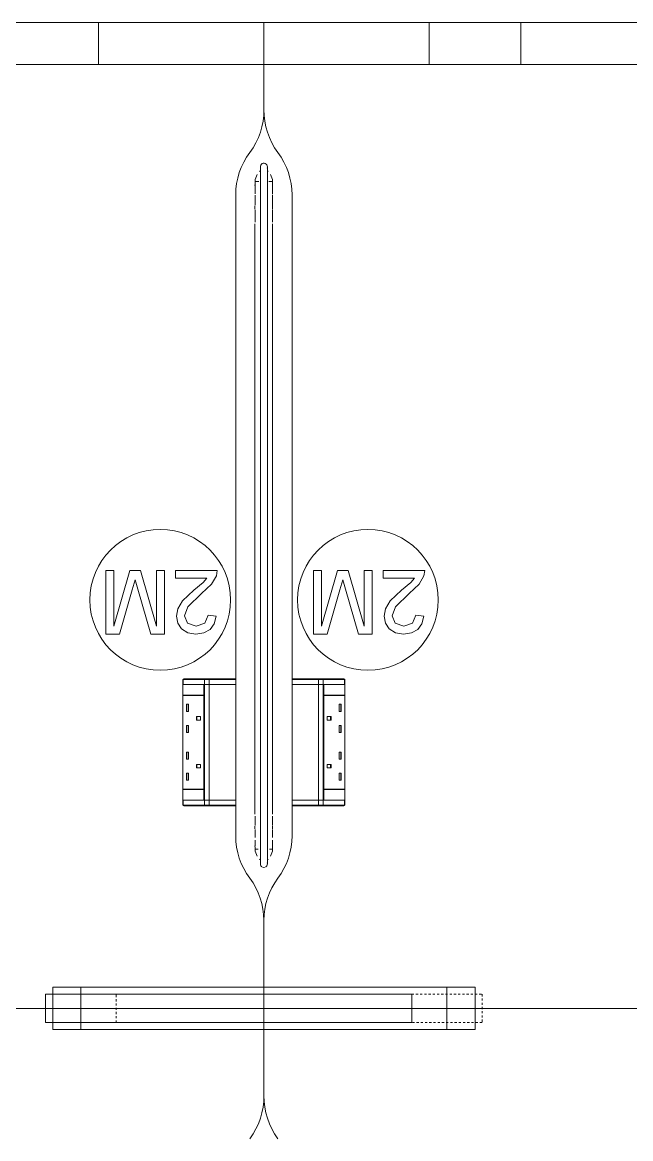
# Model space of a CAD drawing. Header units: millimetres. Extents: x 155927 to 317870, y -36033 to 97293.
# Drawn here: x 201439 to 202303, y 11915 to 13500 of the extents above; entities that cross this region are included whole.
import ezdxf

# ---------------------------------------------------------------- set-up
doc = ezdxf.new("R2010")
doc.units = ezdxf.units.MM
doc.header["$MEASUREMENT"] = 0
doc.linetypes.add('Dash', pattern=[6, 3, -3])
doc.layers.add('I-FURN', color=8, linetype='CONTINUOUS', lineweight=9)
doc.layers.add('I-FURN-HDLN', color=8, linetype='Dash', lineweight=9)

msp = doc.modelspace()

# ---------------------------------------------------------------- linework, layer by layer
at = {"layer": 'I-FURN'}
for p, q in [((201781.7, 13499.6), (200981.7, 13499.6)), ((200981.7, 13499.6), (201781.7, 13499.6)), ((202541.7, 13499.6), (201021.7, 13499.6)), ((201416.3, 13499.6), (201546.7, 13499.6)), ((201546.7, 13499.6), (202016.7, 13499.6)), ((201546.7, 13499.6), (201546.7, 13439.6)), ((201546.7, 13499.6), (201546.7, 13439.6)), ((201781.7, 13499.6), (201781.7, 13375.7)), ((202581.7, 13499.6), (201781.7, 13499.6)), ((201781.7, 13499.6), (202581.7, 13499.6)), ((201781.7, 13375.7), (201781.7, 13499.6)), ((201781.7, 13375.7), (201781.7, 13499.6)), ((201781.7, 13499.6), (201781.7, 13375.7)), ((202016.7, 13499.6), (202146.7, 13499.6)), ((202016.7, 13499.6), (202016.7, 13439.6)), ((202016.7, 13499.6), (202016.7, 13439.6)), ((202146.7, 13499.6), (202581.7, 13499.6)), ((202146.7, 13499.6), (202146.7, 13439.6)), ((202146.7, 13499.6), (202146.7, 13439.6)), ((201021.7, 13439.6), (202541.7, 13439.6)), ((201546.7, 13439.6), (201416.3, 13439.6)), ((202016.7, 13439.6), (201546.7, 13439.6)), ((202146.7, 13439.6), (202016.7, 13439.6)), ((202581.7, 13439.6), (202146.7, 13439.6)), ((201776.7, 13294.6), (201776.7, 13294.5)), ((201776.7, 13294.5), (201776.7, 13294.4)), ((201776.7, 13294.4), (201776.7, 13294)), ((201776.7, 13294), (201776.7, 13293.6)), ((201776.7, 13293.6), (201776.7, 13293)), ((201776.7, 13293), (201776.7, 13292.3)), ((201776.7, 13292.3), (201776.7, 13291.5)), ((201776.7, 13291.5), (201776.7, 13290.5)), ((201776.7, 13290.5), (201776.7, 13289.4)), ((201776.7, 13289.4), (201776.7, 13288.2)), ((201776.7, 13288.2), (201776.7, 13286.9)), ((201776.7, 13286.9), (201776.7, 13285.5)), ((201776.7, 13285.5), (201776.7, 13283.9)), ((201776.7, 13283.9), (201776.7, 13282.3)), ((201786.7, 13294.5), (201786.7, 13294.6)), ((201786.7, 13294.6), (201786.7, 13294.6)), ((201786.7, 13294.3), (201786.7, 13294.5)), ((201786.7, 13293.9), (201786.7, 13294.3)), ((201786.7, 13293.4), (201786.7, 13293.9)), ((201786.7, 13292.8), (201786.7, 13293.4)), ((201786.7, 13292.1), (201786.7, 13292.8)), ((201786.7, 13291.2), (201786.7, 13292.1)), ((201786.7, 13290.2), (201786.7, 13291.2)), ((201786.7, 13289.1), (201786.7, 13290.2)), ((201786.7, 13287.9), (201786.7, 13289.1)), ((201786.7, 13286.5), (201786.7, 13287.9)), ((201786.7, 13285.1), (201786.7, 13286.5)), ((201786.7, 13283.5), (201786.7, 13285.1)), ((201786.7, 13281.8), (201786.7, 13283.5)), ((201769.1, 13268.1), (201769.1, 13269.1)), ((201774.4, 13273.7), (201769.2, 13273.7)), ((201769.2, 13256.1), (201769.2, 13273.7)), ((201776.7, 13282.3), (201776.7, 13280.5)), ((201776.7, 13280.5), (201776.7, 13278.6)), ((201776.7, 13278.6), (201776.7, 13276.6)), ((201776.7, 13276.6), (201776.7, 13274.5)), ((201776.7, 13274.5), (201776.7, 13272.3)), ((201776.7, 13272.3), (201776.7, 13270.1)), ((201776.7, 13270.1), (201776.7, 13267.7)), ((201776.7, 13267.7), (201776.7, 13265.3)), ((201786.7, 13280), (201786.7, 13281.8)), ((201786.7, 13278.1), (201786.7, 13280)), ((201786.7, 13276.1), (201786.7, 13278.1)), ((201786.7, 13274), (201786.7, 13276.1)), ((201786.7, 13271.7), (201786.7, 13274)), ((201786.7, 13269.4), (201786.7, 13271.7)), ((201786.7, 13267.1), (201786.7, 13269.4)), ((201786.7, 13264.6), (201786.7, 13267.1)), ((201794.2, 13273.7), (201788.9, 13273.7)), ((201794.2, 13273.7), (201794.2, 13256.1)), ((201794.2, 13269.1), (201794.2, 13268.1)), ((201741.7, 12566.4), (201741.7, 13254.6)), ((201741.7, 13254.6), (201741.7, 12566.4)), ((201769.2, 13240), (201769.2, 13254.2)), ((201776.7, 13265.3), (201776.7, 13262.7)), ((201776.7, 13262.7), (201776.7, 13260.1)), ((201776.7, 13260.1), (201776.7, 13257.4)), ((201776.7, 13257.4), (201776.7, 13254.7)), ((201776.7, 13254.7), (201776.7, 13251.8)), ((201776.7, 13251.8), (201776.7, 13249)), ((201786.7, 13262), (201786.7, 13264.6)), ((201786.7, 13259.4), (201786.7, 13262)), ((201786.7, 13256.7), (201786.7, 13259.4)), ((201786.7, 13253.9), (201786.7, 13256.7)), ((201786.7, 13251.1), (201786.7, 13253.9)), ((201786.7, 13248.2), (201786.7, 13251.1)), ((201794.2, 13254.8), (201794.2, 13238.9)), ((201821.7, 13254.6), (201821.7, 12566.4)), ((201821.7, 12566.4), (201821.7, 13254.6)), ((201769.1, 13234.2), (201769.1, 13239.1)), ((201776.7, 13249), (201776.7, 13246)), ((201776.7, 13246), (201776.7, 13243)), ((201776.7, 13243), (201776.7, 13240)), ((201776.7, 13240), (201776.7, 13236.9)), ((201776.7, 13236.9), (201776.7, 13233.8)), ((201786.7, 13245.2), (201786.7, 13248.2)), ((201786.7, 13242.2), (201786.7, 13245.2)), ((201786.7, 13239.2), (201786.7, 13242.2)), ((201786.7, 13236.1), (201786.7, 13239.2)), ((201786.7, 13232.9), (201786.7, 13236.1)), ((201794.2, 13239.1), (201794.2, 13234.2)), ((201769.2, 13215.7), (201769.2, 13233.5)), ((201776.7, 13233.8), (201776.7, 13230.6)), ((201776.7, 13230.6), (201776.7, 13227.5)), ((201776.7, 13227.5), (201776.7, 13224.3)), ((201776.7, 13224.3), (201776.7, 13221)), ((201776.7, 13221), (201776.7, 13217.8)), ((201786.7, 13229.8), (201786.7, 13232.9)), ((201786.7, 13226.6), (201786.7, 13229.8)), ((201786.7, 13223.4), (201786.7, 13226.6)), ((201786.7, 13220.2), (201786.7, 13223.4)), ((201786.7, 13216.9), (201786.7, 13220.2)), ((201794.2, 13233.5), (201794.2, 13215.7)), ((201769.1, 12375.5), (201769.1, 13213.7)), ((201776.7, 13217.8), (201776.7, 13214.6)), ((201776.7, 13214.6), (201776.7, 13213.7)), ((201776.7, 13213.7), (201776.7, 12375.5)), ((201786.7, 13213.7), (201786.7, 13216.9)), ((201786.7, 12375.5), (201786.7, 13213.7)), ((201794.2, 13213.7), (201794.2, 12375.5)), ((201568.5, 12721.5), (201557.2, 12721.5)), ((201557.2, 12721.5), (201557.2, 12631.1)), ((201591.2, 12721.5), (201568.5, 12642.4)), ((201568.5, 12642.4), (201568.5, 12721.5)), ((201606.5, 12721.5), (201591.2, 12721.5)), ((201629.2, 12642.4), (201606.5, 12721.5)), ((201640.5, 12721.5), (201629.2, 12721.5)), ((201629.2, 12721.5), (201629.2, 12642.4)), ((201640.5, 12631.1), (201640.5, 12721.5)), ((201715.4, 12721.5), (201656.1, 12721.5)), ((201656.1, 12721.5), (201656.1, 12710.2)), ((201707.3, 12701.7), (201714.2, 12713.7)), ((201714.2, 12713.7), (201715.4, 12721.5)), ((201863.5, 12721.5), (201852.2, 12721.5)), ((201852.2, 12721.5), (201852.2, 12631.1)), ((201886.2, 12721.5), (201863.5, 12642.4)), ((201863.5, 12642.4), (201863.5, 12721.5)), ((201901.5, 12721.5), (201886.2, 12721.5)), ((201924.2, 12642.4), (201901.5, 12721.5)), ((201935.5, 12721.5), (201924.2, 12721.5)), ((201924.2, 12721.5), (201924.2, 12642.4)), ((201935.5, 12631.1), (201935.5, 12721.5)), ((202010.4, 12721.5), (201951.1, 12721.5)), ((201951.1, 12721.5), (201951.1, 12710.2)), ((202002.3, 12701.7), (202009.2, 12713.7)), ((202009.2, 12713.7), (202010.4, 12721.5)), ((201594.8, 12693.7), (201598.9, 12708.1)), ((201598.9, 12708.1), (201602.6, 12694.8)), ((201656.1, 12710.2), (201700.5, 12710.2)), ((201695.4, 12704.4), (201682.4, 12693.5)), ((201693.2, 12688.6), (201707.3, 12701.7)), ((201700.5, 12710.2), (201695.4, 12704.4)), ((201889.8, 12693.7), (201893.9, 12708.1)), ((201893.9, 12708.1), (201897.6, 12694.8)), ((201951.1, 12710.2), (201995.5, 12710.2)), ((201990.4, 12704.4), (201977.4, 12693.5)), ((201988.2, 12688.6), (202002.3, 12701.7)), ((201995.5, 12710.2), (201990.4, 12704.4)), ((201576.6, 12631.1), (201594.8, 12693.7)), ((201602.6, 12694.8), (201621.1, 12631.1)), ((201682.4, 12693.5), (201666.2, 12678.1)), ((201673.7, 12669.7), (201693.2, 12688.6)), ((201871.6, 12631.1), (201889.8, 12693.7)), ((201897.6, 12694.8), (201916.1, 12631.1)), ((201977.4, 12693.5), (201961.2, 12678.1)), ((201968.7, 12669.7), (201988.2, 12688.6)), ((201659.5, 12667), (201657.5, 12656.3)), ((201666.2, 12678.1), (201659.5, 12667)), ((201668.8, 12656.9), (201673.7, 12669.7)), ((201954.5, 12667), (201952.5, 12656.3)), ((201961.2, 12678.1), (201954.5, 12667)), ((201963.8, 12656.9), (201968.7, 12669.7)), ((201657.5, 12656.3), (201659.3, 12646.4)), ((201673.4, 12646.6), (201668.8, 12656.9)), ((201702.7, 12657.9), (201697.9, 12646.5)), ((201714, 12656.5), (201702.7, 12657.9)), ((201711.2, 12645.6), (201714, 12656.5)), ((201952.5, 12656.3), (201954.3, 12646.4)), ((201968.4, 12646.6), (201963.8, 12656.9)), ((201997.7, 12657.9), (201992.9, 12646.5)), ((202009, 12656.5), (201997.7, 12657.9)), ((202006.2, 12645.6), (202009, 12656.5)), ((201659.3, 12646.4), (201664.9, 12638.3)), ((201664.9, 12638.3), (201673.7, 12632.9)), ((201685.4, 12642.4), (201673.4, 12646.6)), ((201673.7, 12632.9), (201685.2, 12631.1)), ((201685.2, 12631.1), (201696.5, 12632.7)), ((201697.9, 12646.5), (201685.4, 12642.4)), ((201696.5, 12632.7), (201705.3, 12637.6)), ((201705.3, 12637.6), (201711.2, 12645.6)), ((201954.3, 12646.4), (201959.9, 12638.3)), ((201959.9, 12638.3), (201968.7, 12632.9)), ((201980.4, 12642.4), (201968.4, 12646.6)), ((201968.7, 12632.9), (201980.2, 12631.1)), ((201980.2, 12631.1), (201991.5, 12632.7)), ((201992.9, 12646.5), (201980.4, 12642.4)), ((201991.5, 12632.7), (202000.3, 12637.6)), ((202000.3, 12637.6), (202006.2, 12645.6)), ((201557.2, 12631.1), (201576.6, 12631.1)), ((201621.1, 12631.1), (201640.5, 12631.1)), ((201852.2, 12631.1), (201871.6, 12631.1)), ((201916.1, 12631.1), (201935.5, 12631.1)), ((201666.6, 12544.4), (201666.6, 12559.4)), ((201666.6, 12559.4), (201696.5, 12559.4)), ((201666.8, 12566.4), (201666.8, 12559.4)), ((201666.8, 12566.4), (201667, 12566.4)), ((201666.8, 12566.4), (201666.8, 12559.4)), ((201666.8, 12559.4), (201666.8, 12566.4)), ((201666.8, 12559.4), (201667, 12559.4)), ((201666.8, 12559.3), (201666.8, 12395.4)), ((201667, 12566.4), (201697.3, 12566.4)), ((201667, 12566.4), (201667, 12559.4)), ((201667, 12559.4), (201697.3, 12559.4)), ((201667.2, 12567.2), (201667.2, 12567.2)), ((201698.1, 12567.4), (201667.8, 12567.4)), ((201698.1, 12567.4), (201667.8, 12567.4)), ((201696.5, 12559.4), (201696.5, 12544.4)), ((201696.7, 12544.4), (201696.7, 12559.3)), ((201696.7, 12559.3), (201697.3, 12559.3)), ((201697.3, 12566.4), (201704.2, 12566.4)), ((201697.3, 12566.4), (201697.3, 12559.4)), ((201697.3, 12559.4), (201704.2, 12559.4)), ((201704.2, 12559.3), (201697.3, 12559.3)), ((201697.3, 12559.3), (201697.3, 12395.4)), ((201698.1, 12567.4), (201736.7, 12567.4)), ((201703.7, 12567.4), (201698.1, 12567.4)), ((201740.7, 12567.4), (201703.7, 12567.4)), ((201704.2, 12566.4), (201741.7, 12566.4)), ((201704.2, 12566.4), (201704.2, 12559.4)), ((201704.2, 12559.4), (201741.7, 12559.4)), ((201741.7, 12559.3), (201704.2, 12559.3)), ((201704.2, 12559.3), (201704.2, 12395.4)), ((201736.7, 12567.4), (201736.7, 12566.4)), ((201736.7, 12567.4), (201740.7, 12567.4)), ((201741.7, 12559.4), (201741.7, 12566.4)), ((201741.7, 12566.4), (201741.7, 12559.4)), ((201741.7, 12395.4), (201741.7, 12559.3)), ((201741.7, 12559.3), (201741.7, 12395.4)), ((201821.7, 12566.4), (201821.7, 12559.4)), ((201821.7, 12566.4), (201859.1, 12566.4)), ((201821.7, 12566.4), (201821.7, 12559.4)), ((201821.7, 12559.4), (201859.1, 12559.4)), ((201821.7, 12559.3), (201821.7, 12395.4)), ((201821.7, 12395.4), (201821.7, 12559.3)), ((201859.1, 12559.3), (201821.7, 12559.3)), ((201822.7, 12567.4), (201822.7, 12567.4)), ((201859.7, 12567.4), (201822.7, 12567.4)), ((201822.7, 12567.4), (201826.7, 12567.4)), ((201826.7, 12566.4), (201826.7, 12567.4)), ((201826.7, 12567.4), (201865.2, 12567.4)), ((201859.1, 12566.4), (201866.1, 12566.4)), ((201859.1, 12566.4), (201859.1, 12559.4)), ((201859.1, 12559.4), (201866.1, 12559.4)), ((201859.1, 12395.4), (201859.1, 12559.3)), ((201866.1, 12559.3), (201859.1, 12559.3)), ((201865.2, 12567.4), (201859.7, 12567.4)), ((201866.9, 12559.4), (201864.4, 12559.4)), ((201895.5, 12567.4), (201865.2, 12567.4)), ((201895.5, 12567.4), (201865.2, 12567.4)), ((201866.1, 12566.4), (201896.3, 12566.4)), ((201866.1, 12566.4), (201866.1, 12559.4)), ((201866.1, 12559.4), (201896.3, 12559.4)), ((201866.1, 12395.4), (201866.1, 12559.3)), ((201866.1, 12559.3), (201866.7, 12559.3)), ((201866.7, 12559.3), (201866.7, 12544.4)), ((201866.9, 12544.4), (201866.9, 12559.4)), ((201866.9, 12559.4), (201896.7, 12559.4)), ((201896.1, 12567.2), (201896.2, 12567.2)), ((201896.3, 12566.4), (201896.5, 12566.4)), ((201896.3, 12566.4), (201896.3, 12559.4)), ((201896.3, 12559.4), (201896.5, 12559.4)), ((201896.5, 12559.4), (201896.5, 12566.4)), ((201896.5, 12559.4), (201896.5, 12566.4)), ((201896.5, 12559.4), (201896.5, 12566.4)), ((201896.5, 12395.4), (201896.5, 12559.3)), ((201896.7, 12559.4), (201896.7, 12544.4)), ((201696.5, 12544.4), (201666.6, 12544.4)), ((201666.6, 12543.9), (201696.5, 12543.9)), ((201666.6, 12410.9), (201666.6, 12543.9)), ((201667, 12543.9), (201667, 12544.4)), ((201696.5, 12543.9), (201696.5, 12410.9)), ((201696.7, 12410.9), (201696.7, 12543.9)), ((201866.7, 12543.9), (201866.7, 12410.9)), ((201896.7, 12544.4), (201866.9, 12544.4)), ((201866.9, 12410.9), (201866.9, 12543.9)), ((201896.7, 12543.9), (201866.9, 12543.9)), ((201896.3, 12544.4), (201896.3, 12543.9)), ((201896.7, 12543.9), (201896.7, 12410.9)), ((201671.7, 12531.3), (201671.7, 12521.3)), ((201671.7, 12531.3), (201674.5, 12531.3)), ((201672.4, 12531.3), (201672.4, 12521.3)), ((201674.5, 12531.3), (201674.5, 12521.3)), ((201891.7, 12531.3), (201888.8, 12531.3)), ((201888.8, 12521.3), (201888.8, 12531.3)), ((201891, 12521.3), (201891, 12531.3)), ((201891.7, 12521.3), (201891.7, 12531.3)), ((201671.7, 12521.3), (201674.5, 12521.3)), ((201686, 12513.8), (201686, 12508.8)), ((201691.7, 12513.8), (201686, 12513.8)), ((201686, 12508.8), (201691.7, 12508.8)), ((201686.7, 12513.8), (201686.7, 12508.8)), ((201691.7, 12508.8), (201691.7, 12513.8)), ((201877.4, 12513.8), (201871.6, 12513.8)), ((201871.6, 12508.8), (201871.6, 12513.8)), ((201877.4, 12508.8), (201871.6, 12508.8)), ((201876.6, 12508.8), (201876.6, 12513.8)), ((201877.4, 12508.8), (201877.4, 12513.8)), ((201891.7, 12521.3), (201888.8, 12521.3)), ((201671.7, 12501.3), (201671.7, 12491.3)), ((201671.7, 12501.3), (201674.5, 12501.3)), ((201671.7, 12491.3), (201674.5, 12491.3)), ((201672.4, 12501.3), (201672.4, 12491.3)), ((201674.5, 12501.3), (201674.5, 12491.3)), ((201891.7, 12501.3), (201888.8, 12501.3)), ((201888.8, 12491.3), (201888.8, 12501.3)), ((201891.7, 12491.3), (201888.8, 12491.3)), ((201891, 12491.3), (201891, 12501.3)), ((201891.7, 12491.3), (201891.7, 12501.3)), ((201671.7, 12463.5), (201671.7, 12453.5)), ((201671.7, 12463.5), (201674.5, 12463.5)), ((201672.4, 12463.5), (201672.4, 12453.5)), ((201674.5, 12463.5), (201674.5, 12453.5)), ((201891.7, 12463.5), (201888.8, 12463.5)), ((201888.8, 12453.5), (201888.8, 12463.5)), ((201891, 12453.5), (201891, 12463.5)), ((201891.7, 12453.5), (201891.7, 12463.5)), ((201671.7, 12453.5), (201674.5, 12453.5)), ((201686, 12446), (201686, 12441)), ((201686, 12446), (201691.7, 12446)), ((201686.7, 12446), (201686.7, 12441)), ((201691.7, 12446), (201691.7, 12441)), ((201871.6, 12446), (201871.6, 12441)), ((201877.4, 12446), (201871.6, 12446)), ((201876.6, 12441), (201876.6, 12446)), ((201877.4, 12441), (201877.4, 12446)), ((201891.7, 12453.5), (201888.8, 12453.5)), ((201671.7, 12433.5), (201671.7, 12423.5)), ((201671.7, 12433.5), (201674.5, 12433.5)), ((201672.4, 12433.5), (201672.4, 12423.5)), ((201674.5, 12433.5), (201674.5, 12423.5)), ((201686, 12441), (201691.7, 12441)), ((201871.6, 12441), (201877.4, 12441)), ((201891.7, 12433.5), (201888.8, 12433.5)), ((201888.8, 12423.5), (201888.8, 12433.5)), ((201891, 12423.5), (201891, 12433.5)), ((201891.7, 12423.5), (201891.7, 12433.5)), ((201666.6, 12410.9), (201696.5, 12410.9)), ((201667, 12410.4), (201667, 12410.9)), ((201671.7, 12423.5), (201674.5, 12423.5)), ((201896.7, 12410.9), (201866.9, 12410.9)), ((201891.7, 12423.5), (201888.8, 12423.5)), ((201896.3, 12410.9), (201896.3, 12410.4)), ((201666.6, 12410.4), (201696.5, 12410.4)), ((201666.6, 12395.4), (201666.6, 12410.4)), ((201696.5, 12395.4), (201666.6, 12395.4)), ((201666.8, 12395.3), (201666.8, 12388.3)), ((201667, 12395.3), (201666.8, 12395.3)), ((201666.8, 12395.3), (201666.8, 12388.3)), ((201666.8, 12395.3), (201666.8, 12388.3)), ((201667, 12388.3), (201667, 12395.3)), ((201697.3, 12395.3), (201667, 12395.3)), ((201696.5, 12410.4), (201696.5, 12395.4)), ((201696.5, 12395.4), (201698.9, 12395.4)), ((201696.7, 12395.4), (201696.7, 12410.4)), ((201697.3, 12395.4), (201696.7, 12395.4)), ((201697.3, 12395.4), (201704.2, 12395.4)), ((201697.3, 12388.3), (201697.3, 12395.3)), ((201704.2, 12395.3), (201697.3, 12395.3)), ((201704.2, 12395.4), (201741.7, 12395.4)), ((201704.2, 12388.3), (201704.2, 12395.3)), ((201741.7, 12395.3), (201704.2, 12395.3)), ((201741.7, 12388.3), (201741.7, 12395.3)), ((201741.7, 12388.3), (201741.7, 12395.3)), ((201821.7, 12395.4), (201859.1, 12395.4)), ((201821.7, 12395.3), (201821.7, 12388.3)), ((201821.7, 12388.3), (201821.7, 12395.3)), ((201859.1, 12395.3), (201821.7, 12395.3)), ((201859.1, 12395.4), (201866.1, 12395.4)), ((201859.1, 12388.3), (201859.1, 12395.3)), ((201866.1, 12395.3), (201859.1, 12395.3)), ((201866.7, 12395.4), (201866.1, 12395.4)), ((201866.1, 12388.3), (201866.1, 12395.3)), ((201896.3, 12395.3), (201866.1, 12395.3)), ((201866.7, 12410.4), (201866.7, 12395.4)), ((201866.9, 12395.4), (201866.9, 12410.4)), ((201866.9, 12410.4), (201896.7, 12410.4)), ((201896.7, 12395.4), (201866.9, 12395.4)), ((201896.3, 12388.3), (201896.3, 12395.3)), ((201896.5, 12395.3), (201896.3, 12395.3)), ((201896.5, 12388.3), (201896.5, 12395.3)), ((201896.5, 12388.3), (201896.5, 12395.3)), ((201896.5, 12395.3), (201896.5, 12388.3)), ((201896.7, 12410.4), (201896.7, 12395.4)), ((201667, 12388.3), (201666.8, 12388.3)), ((201697.3, 12388.3), (201667, 12388.3)), ((201667.2, 12387.5), (201667.2, 12387.6)), ((201667.8, 12387.3), (201698.1, 12387.3)), ((201667.8, 12387.3), (201698.1, 12387.3)), ((201704.2, 12388.3), (201697.3, 12388.3)), ((201736.7, 12387.3), (201698.1, 12387.3)), ((201698.1, 12387.3), (201703.7, 12387.3)), ((201703.7, 12387.3), (201740.7, 12387.3)), ((201741.7, 12388.3), (201704.2, 12388.3)), ((201736.7, 12388.3), (201736.7, 12387.3)), ((201740.7, 12387.3), (201736.7, 12387.3)), ((201740.7, 12387.3), (201740.7, 12387.3)), ((201741.7, 12344.6), (201741.7, 12388.3)), ((201741.7, 12388.3), (201741.7, 12344.6)), ((201821.7, 12388.3), (201821.7, 12344.6)), ((201821.7, 12344.6), (201821.7, 12388.3)), ((201859.1, 12388.3), (201821.7, 12388.3)), ((201826.7, 12387.3), (201822.7, 12387.3)), ((201822.7, 12387.3), (201859.7, 12387.3)), ((201826.7, 12387.3), (201826.7, 12388.3)), ((201865.2, 12387.3), (201826.7, 12387.3)), ((201866.1, 12388.3), (201859.1, 12388.3)), ((201859.7, 12387.3), (201865.2, 12387.3)), ((201865.2, 12387.3), (201895.5, 12387.3)), ((201865.2, 12387.3), (201895.5, 12387.3)), ((201896.3, 12388.3), (201866.1, 12388.3)), ((201896.2, 12387.6), (201896.2, 12387.5)), ((201896.5, 12388.3), (201896.3, 12388.3)), ((201769.2, 12359.3), (201769.2, 12372.6)), ((201776.7, 12375.5), (201776.7, 12372.7)), ((201776.7, 12372.7), (201776.7, 12369.9)), ((201776.7, 12369.9), (201776.7, 12367)), ((201776.7, 12367), (201776.7, 12364.2)), ((201776.7, 12364.2), (201776.7, 12361.4)), ((201786.7, 12374.8), (201786.7, 12375.5)), ((201786.7, 12371.9), (201786.7, 12374.8)), ((201786.7, 12369.1), (201786.7, 12371.9)), ((201786.7, 12366.3), (201786.7, 12369.1)), ((201786.7, 12363.5), (201786.7, 12366.3)), ((201786.7, 12360.7), (201786.7, 12363.5)), ((201794.2, 12372.6), (201794.2, 12359.3)), ((201769.1, 12354.4), (201769.1, 12358.4)), ((201769.2, 12342.1), (201769.2, 12353.6)), ((201776.7, 12361.4), (201776.7, 12358.7)), ((201776.7, 12358.7), (201776.7, 12355.9)), ((201776.7, 12355.9), (201776.7, 12353.2)), ((201776.7, 12353.2), (201776.7, 12350.5)), ((201776.7, 12350.5), (201776.7, 12347.9)), ((201776.7, 12347.9), (201776.7, 12345.3)), ((201786.7, 12357.9), (201786.7, 12360.7)), ((201786.7, 12355.2), (201786.7, 12357.9)), ((201786.7, 12352.5), (201786.7, 12355.2)), ((201786.7, 12349.8), (201786.7, 12352.5)), ((201786.7, 12347.2), (201786.7, 12349.8)), ((201786.7, 12344.6), (201786.7, 12347.2)), ((201794.2, 12358.4), (201794.2, 12354.4)), ((201794.2, 12353.6), (201794.2, 12342.1)), ((201769.2, 12330.5), (201769.2, 12338.6)), ((201776.7, 12345.3), (201776.7, 12342.8)), ((201776.7, 12342.8), (201776.7, 12340.3)), ((201776.7, 12340.3), (201776.7, 12337.9)), ((201776.7, 12337.9), (201776.7, 12335.5)), ((201776.7, 12335.5), (201776.7, 12333.2)), ((201776.7, 12333.2), (201776.7, 12330.9)), ((201786.7, 12342.1), (201786.7, 12344.6)), ((201786.7, 12339.6), (201786.7, 12342.1)), ((201786.7, 12337.2), (201786.7, 12339.6)), ((201786.7, 12334.9), (201786.7, 12337.2)), ((201786.7, 12332.6), (201786.7, 12334.9)), ((201786.7, 12330.3), (201786.7, 12332.6)), ((201794.2, 12338.6), (201794.2, 12330.5)), ((201769.1, 12329.3), (201769.1, 12330.2)), ((201769.2, 12325.5), (201769.2, 12328.9)), ((201769.2, 12325.5), (201773.7, 12325.5)), ((201776.7, 12330.9), (201776.7, 12328.8)), ((201776.7, 12328.8), (201776.7, 12326.7)), ((201776.7, 12326.7), (201776.7, 12324.7)), ((201776.7, 12324.7), (201776.7, 12322.7)), ((201776.7, 12322.7), (201776.7, 12320.9)), ((201776.7, 12320.9), (201776.7, 12319.1)), ((201776.7, 12319.1), (201776.7, 12317.4)), ((201776.7, 12317.4), (201776.7, 12315.9)), ((201776.7, 12315.9), (201776.7, 12314.4)), ((201786.7, 12328.2), (201786.7, 12330.3)), ((201786.7, 12326.1), (201786.7, 12328.2)), ((201786.7, 12324.1), (201786.7, 12326.1)), ((201786.7, 12322.2), (201786.7, 12324.1)), ((201786.7, 12320.4), (201786.7, 12322.2)), ((201786.7, 12318.6), (201786.7, 12320.4)), ((201786.7, 12317), (201786.7, 12318.6)), ((201786.7, 12315.4), (201786.7, 12317)), ((201789.6, 12325.5), (201794.2, 12325.5)), ((201794.2, 12330.2), (201794.2, 12329.3)), ((201794.2, 12328.9), (201794.2, 12325.5)), ((201776.7, 12314.4), (201776.7, 12313)), ((201776.7, 12313), (201776.7, 12311.7)), ((201776.7, 12311.7), (201776.7, 12310.5)), ((201776.7, 12310.5), (201776.7, 12309.4)), ((201776.7, 12309.4), (201776.7, 12308.5)), ((201776.7, 12308.5), (201776.7, 12307.6)), ((201776.7, 12307.6), (201776.7, 12306.8)), ((201776.7, 12306.8), (201776.7, 12306.2)), ((201776.7, 12306.2), (201776.7, 12305.6)), ((201776.7, 12305.6), (201776.7, 12305.2)), ((201776.7, 12305.2), (201776.7, 12304.9)), ((201776.7, 12304.9), (201776.7, 12304.7)), ((201776.7, 12304.7), (201776.7, 12304.6)), ((201776.7, 12304.6), (201776.7, 12304.6)), ((201786.7, 12314), (201786.7, 12315.4)), ((201786.7, 12312.6), (201786.7, 12314)), ((201786.7, 12311.4), (201786.7, 12312.6)), ((201786.7, 12310.2), (201786.7, 12311.4)), ((201786.7, 12309.2), (201786.7, 12310.2)), ((201786.7, 12308.2), (201786.7, 12309.2)), ((201786.7, 12307.4), (201786.7, 12308.2)), ((201786.7, 12306.6), (201786.7, 12307.4)), ((201786.7, 12306), (201786.7, 12306.6)), ((201786.7, 12305.5), (201786.7, 12306)), ((201786.7, 12305.1), (201786.7, 12305.5)), ((201786.7, 12304.8), (201786.7, 12305.1)), ((201786.7, 12304.7), (201786.7, 12304.8)), ((201786.7, 12304.6), (201786.7, 12304.7)), ((201781.7, 12224.6), (201781.7, 12099.6)), ((201781.7, 12099.6), (201781.7, 12224.6)), ((201781.7, 12099.6), (201781.7, 12224.6)), ((201781.7, 12224.6), (201781.7, 12099.6)), ((201521.7, 12129.6), (201481.7, 12129.6)), ((201481.7, 12129.6), (202081.7, 12129.6)), ((201481.7, 12129.6), (201481.7, 12069.6)), ((201481.7, 12129.6), (201481.7, 12119.6)), ((202041.7, 12129.6), (201521.7, 12129.6)), ((201521.7, 12129.6), (201521.7, 12119.6)), ((201521.7, 12129.6), (201521.7, 12069.6)), ((202081.7, 12129.6), (202041.7, 12129.6)), ((202041.7, 12129.6), (202041.7, 12069.6)), ((202041.7, 12129.6), (202041.7, 12069.6)), ((202081.7, 12069.6), (202081.7, 12129.6)), ((202081.7, 12129.6), (202081.7, 12069.6)), ((201481.7, 12119.6), (201471.7, 12119.6)), ((201471.7, 12119.6), (201471.7, 12079.6)), ((201991.7, 12119.6), (201481.7, 12119.6)), ((201991.7, 12079.6), (201991.7, 12119.6)), ((201781.7, 12099.6), (200981.7, 12099.6)), ((200981.7, 12099.6), (201781.7, 12099.6)), ((200981.7, 12099.6), (201781.7, 12099.6)), ((201781.7, 12099.6), (200981.7, 12099.6)), ((201781.7, 12099.6), (201781.7, 11975.7)), ((202581.7, 12099.6), (201781.7, 12099.6)), ((201781.7, 12099.6), (202581.7, 12099.6)), ((201781.7, 11975.7), (201781.7, 12099.6)), ((201781.7, 11975.7), (201781.7, 12099.6)), ((201781.7, 12099.6), (201781.7, 11975.7)), ((201781.7, 12099.6), (202581.7, 12099.6)), ((202581.7, 12099.6), (201781.7, 12099.6)), ((201471.7, 12079.6), (201481.7, 12079.6)), ((201481.7, 12079.6), (201481.7, 12069.6)), ((201481.7, 12079.6), (201991.7, 12079.6)), ((201521.7, 12079.6), (201521.7, 12069.6)), ((202081.7, 12069.6), (201481.7, 12069.6)), ((201481.7, 12069.6), (201521.7, 12069.6)), ((201521.7, 12069.6), (202041.7, 12069.6)), ((202041.7, 12069.6), (202081.7, 12069.6))]:
    msp.add_line(p, q, dxfattribs=at)
at = {"layer": 'I-FURN', "flags": 128}
for points in [[(201666.8, 12566.4), (201666.8, 12566.5), (201666.8, 12566.5), (201666.8, 12566.6), (201666.9, 12566.6), (201666.9, 12566.6), (201666.9, 12566.7), (201666.9, 12566.7), (201666.9, 12566.8), (201666.9, 12566.8), (201666.9, 12566.8), (201666.9, 12566.9), (201667, 12566.9), (201667, 12566.9)], [(201703.7, 12567.4), (201703.5, 12567.4), (201703.4, 12567.4), (201703.2, 12567.4), (201703.1, 12567.4), (201703, 12567.4), (201702.8, 12567.4), (201702.7, 12567.4), (201702.5, 12567.4), (201702.3, 12567.4), (201702.2, 12567.4), (201702, 12567.4), (201701.9, 12567.4), (201701.7, 12567.4), (201701.6, 12567.4), (201701.4, 12567.4), (201701.2, 12567.4), (201701.1, 12567.4), (201700.9, 12567.4), (201700.8, 12567.4), (201700.6, 12567.4), (201700.4, 12567.4), (201700.3, 12567.4), (201700.1, 12567.4), (201700, 12567.4), (201699.8, 12567.4), (201699.7, 12567.4), (201699.5, 12567.4), (201699.4, 12567.4), (201699.3, 12567.4), (201699.1, 12567.4), (201699, 12567.4), (201698.9, 12567.4), (201698.8, 12567.4), (201698.6, 12567.4), (201698.5, 12567.4), (201698.4, 12567.4), (201698.3, 12567.4), (201698.2, 12567.4), (201698.1, 12567.4)], [(201740.7, 12567.4), (201740.4, 12567.4), (201740, 12567.4), (201739.4, 12567.4), (201738.8, 12567.4), (201737.9, 12567.4), (201737, 12567.4), (201735.9, 12567.4), (201734.7, 12567.4), (201733.4, 12567.4), (201731.9, 12567.4), (201730.3, 12567.4), (201728.6, 12567.4), (201726.8, 12567.4), (201724.9, 12567.4), (201722.8, 12567.4), (201720.7, 12567.4), (201718.4, 12567.4), (201716.1, 12567.4), (201713.6, 12567.4), (201711.1, 12567.4), (201708.4, 12567.4), (201705.7, 12567.4), (201703.7, 12567.4)], [(201736.7, 12567.4), (201736.8, 12567.4), (201737, 12567.4), (201737.2, 12567.4), (201737.3, 12567.4), (201737.5, 12567.4), (201737.6, 12567.4), (201737.8, 12567.4), (201737.9, 12567.4), (201738.1, 12567.4), (201738.2, 12567.4), (201738.4, 12567.4), (201738.5, 12567.4), (201738.7, 12567.4), (201738.8, 12567.4), (201738.9, 12567.4), (201739.1, 12567.4), (201739.2, 12567.4), (201739.3, 12567.4), (201739.4, 12567.4), (201739.6, 12567.4), (201739.7, 12567.4), (201739.8, 12567.4), (201739.9, 12567.4), (201740, 12567.4), (201740.1, 12567.4), (201740.1, 12567.4), (201740.2, 12567.4), (201740.3, 12567.4), (201740.4, 12567.4), (201740.4, 12567.4), (201740.5, 12567.4), (201740.5, 12567.4), (201740.6, 12567.4), (201740.6, 12567.4), (201740.6, 12567.4), (201740.7, 12567.4), (201740.7, 12567.4), (201740.7, 12567.4), (201740.7, 12567.4)], [(201740.7, 12567.4), (201740.7, 12567.4), (201740.8, 12567.4), (201740.8, 12567.4), (201740.8, 12567.4), (201740.9, 12567.4), (201740.9, 12567.4), (201741, 12567.4), (201741, 12567.4), (201741, 12567.4), (201741.1, 12567.4), (201741.1, 12567.3), (201741.1, 12567.3), (201741.2, 12567.3), (201741.2, 12567.3), (201741.3, 12567.3), (201741.3, 12567.2), (201741.3, 12567.2), (201741.3, 12567.2), (201741.4, 12567.2), (201741.4, 12567.1), (201741.4, 12567.1), (201741.5, 12567.1), (201741.5, 12567), (201741.5, 12567), (201741.5, 12567), (201741.5, 12566.9), (201741.6, 12566.9), (201741.6, 12566.9), (201741.6, 12566.8), (201741.6, 12566.8), (201741.6, 12566.8), (201741.6, 12566.7), (201741.7, 12566.7), (201741.7, 12566.6), (201741.7, 12566.6), (201741.7, 12566.6), (201741.7, 12566.5), (201741.7, 12566.5), (201741.7, 12566.4), (201741.7, 12566.4)], [(201740.7, 12567.4), (201740.7, 12567.4), (201740.7, 12567.4)], [(201821.7, 12566.4), (201821.7, 12566.5), (201821.7, 12566.5), (201821.7, 12566.6), (201821.7, 12566.6), (201821.7, 12566.6), (201821.7, 12566.7), (201821.7, 12566.7), (201821.7, 12566.8), (201821.7, 12566.8), (201821.7, 12566.8), (201821.8, 12566.9), (201821.8, 12566.9), (201821.8, 12566.9), (201821.8, 12567), (201821.8, 12567), (201821.9, 12567), (201821.9, 12567.1), (201821.9, 12567.1), (201821.9, 12567.1), (201822, 12567.2), (201822, 12567.2), (201822, 12567.2), (201822.1, 12567.2), (201822.1, 12567.3), (201822.1, 12567.3), (201822.2, 12567.3), (201822.2, 12567.3), (201822.2, 12567.3), (201822.3, 12567.4), (201822.3, 12567.4), (201822.3, 12567.4), (201822.4, 12567.4), (201822.4, 12567.4), (201822.5, 12567.4), (201822.5, 12567.4), (201822.5, 12567.4), (201822.6, 12567.4), (201822.6, 12567.4), (201822.7, 12567.4), (201822.7, 12567.4)], [(201859.7, 12567.4), (201856.9, 12567.4), (201854.2, 12567.4), (201851.6, 12567.4), (201849.1, 12567.4), (201846.7, 12567.4), (201844.3, 12567.4), (201842.1, 12567.4), (201840, 12567.4), (201838, 12567.4), (201836.1, 12567.4), (201834.3, 12567.4), (201832.6, 12567.4), (201831, 12567.4), (201829.6, 12567.4), (201828.3, 12567.4), (201827.1, 12567.4), (201826.1, 12567.4), (201825.2, 12567.4), (201824.4, 12567.4), (201823.8, 12567.4), (201823.2, 12567.4), (201822.9, 12567.4), (201822.7, 12567.4)], [(201822.7, 12567.4), (201822.7, 12567.4), (201822.7, 12567.4), (201822.7, 12567.4), (201822.7, 12567.4), (201822.7, 12567.4), (201822.8, 12567.4), (201822.8, 12567.4), (201822.9, 12567.4), (201822.9, 12567.4), (201823, 12567.4), (201823, 12567.4), (201823.1, 12567.4), (201823.2, 12567.4), (201823.3, 12567.4), (201823.4, 12567.4), (201823.5, 12567.4), (201823.6, 12567.4), (201823.7, 12567.4), (201823.8, 12567.4), (201823.9, 12567.4), (201824, 12567.4), (201824.1, 12567.4), (201824.2, 12567.4), (201824.4, 12567.4), (201824.5, 12567.4), (201824.6, 12567.4), (201824.8, 12567.4), (201824.9, 12567.4), (201825.1, 12567.4), (201825.2, 12567.4), (201825.4, 12567.4), (201825.5, 12567.4), (201825.7, 12567.4), (201825.8, 12567.4), (201826, 12567.4), (201826.1, 12567.4), (201826.3, 12567.4), (201826.5, 12567.4), (201826.6, 12567.4), (201826.7, 12567.4)], [(201865.2, 12567.4), (201865.1, 12567.4), (201865, 12567.4), (201864.9, 12567.4), (201864.8, 12567.4), (201864.7, 12567.4), (201864.6, 12567.4), (201864.5, 12567.4), (201864.3, 12567.4), (201864.2, 12567.4), (201864.1, 12567.4), (201863.9, 12567.4), (201863.8, 12567.4), (201863.7, 12567.4), (201863.5, 12567.4), (201863.4, 12567.4), (201863.2, 12567.4), (201863.1, 12567.4), (201862.9, 12567.4), (201862.8, 12567.4), (201862.6, 12567.4), (201862.4, 12567.4), (201862.3, 12567.4), (201862.1, 12567.4), (201862, 12567.4), (201861.8, 12567.4), (201861.6, 12567.4), (201861.5, 12567.4), (201861.3, 12567.4), (201861.2, 12567.4), (201861, 12567.4), (201860.9, 12567.4), (201860.7, 12567.4), (201860.5, 12567.4), (201860.4, 12567.4), (201860.3, 12567.4), (201860.1, 12567.4), (201860, 12567.4), (201859.8, 12567.4), (201859.7, 12567.4)], [(201896.4, 12566.9), (201896.4, 12566.9), (201896.4, 12566.9), (201896.4, 12566.8), (201896.4, 12566.8), (201896.5, 12566.8), (201896.5, 12566.7), (201896.5, 12566.7), (201896.5, 12566.6), (201896.5, 12566.6), (201896.5, 12566.6), (201896.5, 12566.5), (201896.5, 12566.5), (201896.5, 12566.4), (201896.5, 12566.4)], [(201667, 12387.8), (201667, 12387.8), (201666.9, 12387.9), (201666.9, 12387.9), (201666.9, 12388), (201666.9, 12388), (201666.9, 12388), (201666.9, 12388.1), (201666.9, 12388.1), (201666.9, 12388.1), (201666.8, 12388.2), (201666.8, 12388.2), (201666.8, 12388.3), (201666.8, 12388.3), (201666.8, 12388.3)], [(201698.1, 12387.3), (201698.2, 12387.3), (201698.3, 12387.3), (201698.4, 12387.3), (201698.5, 12387.3), (201698.6, 12387.3), (201698.8, 12387.3), (201698.9, 12387.3), (201699, 12387.3), (201699.1, 12387.3), (201699.3, 12387.3), (201699.4, 12387.3), (201699.5, 12387.3), (201699.7, 12387.3), (201699.8, 12387.3), (201700, 12387.3), (201700.1, 12387.3), (201700.3, 12387.3), (201700.4, 12387.3), (201700.6, 12387.3), (201700.8, 12387.3), (201700.9, 12387.3), (201701.1, 12387.3), (201701.2, 12387.3), (201701.4, 12387.3), (201701.6, 12387.3), (201701.7, 12387.3), (201701.9, 12387.3), (201702, 12387.3), (201702.2, 12387.3), (201702.3, 12387.3), (201702.5, 12387.3), (201702.7, 12387.3), (201702.8, 12387.3), (201703, 12387.3), (201703.1, 12387.3), (201703.2, 12387.3), (201703.4, 12387.3), (201703.5, 12387.3), (201703.7, 12387.3)], [(201703.7, 12387.3), (201706.4, 12387.3), (201709.1, 12387.3), (201711.7, 12387.3), (201714.3, 12387.3), (201716.7, 12387.3), (201719, 12387.3), (201721.3, 12387.3), (201723.4, 12387.3), (201725.4, 12387.3), (201727.3, 12387.3), (201729.1, 12387.3), (201730.8, 12387.3), (201732.3, 12387.3), (201733.7, 12387.3), (201735, 12387.3), (201736.2, 12387.3), (201737.3, 12387.3), (201738.2, 12387.3), (201739, 12387.3), (201739.6, 12387.3), (201740.1, 12387.3), (201740.5, 12387.3), (201740.7, 12387.3)], [(201740.7, 12387.3), (201740.7, 12387.3), (201740.7, 12387.3), (201740.7, 12387.3), (201740.6, 12387.3), (201740.6, 12387.3), (201740.6, 12387.3), (201740.5, 12387.3), (201740.5, 12387.3), (201740.4, 12387.3), (201740.4, 12387.3), (201740.3, 12387.3), (201740.2, 12387.3), (201740.2, 12387.3), (201740.1, 12387.3), (201740, 12387.3), (201739.9, 12387.3), (201739.8, 12387.3), (201739.7, 12387.3), (201739.6, 12387.3), (201739.5, 12387.3), (201739.4, 12387.3), (201739.2, 12387.3), (201739.1, 12387.3), (201739, 12387.3), (201738.8, 12387.3), (201738.7, 12387.3), (201738.6, 12387.3), (201738.4, 12387.3), (201738.3, 12387.3), (201738.1, 12387.3), (201738, 12387.3), (201737.8, 12387.3), (201737.7, 12387.3), (201737.5, 12387.3), (201737.4, 12387.3), (201737.2, 12387.3), (201737.1, 12387.3), (201736.9, 12387.3), (201736.7, 12387.3), (201736.7, 12387.3)], [(201741.7, 12388.3), (201741.7, 12388.3), (201741.7, 12388.2), (201741.7, 12388.2), (201741.7, 12388.2), (201741.7, 12388.1), (201741.7, 12388.1), (201741.6, 12388), (201741.6, 12388), (201741.6, 12388), (201741.6, 12387.9), (201741.6, 12387.9), (201741.6, 12387.9), (201741.6, 12387.8), (201741.5, 12387.8), (201741.5, 12387.7), (201741.5, 12387.7), (201741.5, 12387.7), (201741.4, 12387.7), (201741.4, 12387.6), (201741.4, 12387.6), (201741.4, 12387.6), (201741.3, 12387.5), (201741.3, 12387.5), (201741.3, 12387.5), (201741.2, 12387.5), (201741.2, 12387.5), (201741.2, 12387.4), (201741.1, 12387.4), (201741.1, 12387.4), (201741, 12387.4), (201741, 12387.4), (201741, 12387.4), (201740.9, 12387.3), (201740.9, 12387.3), (201740.9, 12387.3), (201740.8, 12387.3), (201740.8, 12387.3), (201740.7, 12387.3), (201740.7, 12387.3), (201740.7, 12387.3)], [(201822.7, 12387.3), (201822.6, 12387.3), (201822.6, 12387.3), (201822.5, 12387.3), (201822.5, 12387.3), (201822.5, 12387.3), (201822.4, 12387.3), (201822.4, 12387.4), (201822.4, 12387.4), (201822.3, 12387.4), (201822.3, 12387.4), (201822.2, 12387.4), (201822.2, 12387.4), (201822.2, 12387.4), (201822.1, 12387.5), (201822.1, 12387.5), (201822.1, 12387.5), (201822, 12387.5), (201822, 12387.6), (201822, 12387.6), (201822, 12387.6), (201821.9, 12387.6), (201821.9, 12387.7), (201821.9, 12387.7), (201821.8, 12387.7), (201821.8, 12387.8), (201821.8, 12387.8), (201821.8, 12387.8), (201821.8, 12387.9), (201821.8, 12387.9), (201821.7, 12388), (201821.7, 12388), (201821.7, 12388), (201821.7, 12388.1), (201821.7, 12388.1), (201821.7, 12388.1), (201821.7, 12388.2), (201821.7, 12388.2), (201821.7, 12388.3), (201821.7, 12388.3), (201821.7, 12388.3)], [(201826.7, 12387.3), (201826.5, 12387.3), (201826.3, 12387.3), (201826.2, 12387.3), (201826, 12387.3), (201825.9, 12387.3), (201825.7, 12387.3), (201825.6, 12387.3), (201825.4, 12387.3), (201825.3, 12387.3), (201825.1, 12387.3), (201825, 12387.3), (201824.8, 12387.3), (201824.7, 12387.3), (201824.5, 12387.3), (201824.4, 12387.3), (201824.3, 12387.3), (201824.2, 12387.3), (201824, 12387.3), (201823.9, 12387.3), (201823.8, 12387.3), (201823.7, 12387.3), (201823.6, 12387.3), (201823.5, 12387.3), (201823.4, 12387.3), (201823.3, 12387.3), (201823.2, 12387.3), (201823.1, 12387.3), (201823.1, 12387.3), (201823, 12387.3), (201822.9, 12387.3), (201822.9, 12387.3), (201822.8, 12387.3), (201822.8, 12387.3), (201822.8, 12387.3), (201822.7, 12387.3), (201822.7, 12387.3), (201822.7, 12387.3), (201822.7, 12387.3), (201822.7, 12387.3)], [(201822.7, 12387.3), (201822.7, 12387.3), (201822.7, 12387.3)], [(201822.7, 12387.3), (201823, 12387.3), (201823.4, 12387.3), (201823.9, 12387.3), (201824.6, 12387.3), (201825.4, 12387.3), (201826.4, 12387.3), (201827.4, 12387.3), (201828.7, 12387.3), (201830, 12387.3), (201831.4, 12387.3), (201833, 12387.3), (201834.7, 12387.3), (201836.6, 12387.3), (201838.5, 12387.3), (201840.5, 12387.3), (201842.7, 12387.3), (201844.9, 12387.3), (201847.3, 12387.3), (201849.7, 12387.3), (201852.3, 12387.3), (201854.9, 12387.3), (201857.7, 12387.3), (201859.7, 12387.3)], [(201859.7, 12387.3), (201859.8, 12387.3), (201860, 12387.3), (201860.1, 12387.3), (201860.3, 12387.3), (201860.4, 12387.3), (201860.5, 12387.3), (201860.7, 12387.3), (201860.9, 12387.3), (201861, 12387.3), (201861.2, 12387.3), (201861.3, 12387.3), (201861.5, 12387.3), (201861.6, 12387.3), (201861.8, 12387.3), (201862, 12387.3), (201862.1, 12387.3), (201862.3, 12387.3), (201862.4, 12387.3), (201862.6, 12387.3), (201862.8, 12387.3), (201862.9, 12387.3), (201863.1, 12387.3), (201863.2, 12387.3), (201863.4, 12387.3), (201863.5, 12387.3), (201863.7, 12387.3), (201863.8, 12387.3), (201863.9, 12387.3), (201864.1, 12387.3), (201864.2, 12387.3), (201864.3, 12387.3), (201864.5, 12387.3), (201864.6, 12387.3), (201864.7, 12387.3), (201864.8, 12387.3), (201864.9, 12387.3), (201865, 12387.3), (201865.1, 12387.3), (201865.2, 12387.3)], [(201896.5, 12388.3), (201896.5, 12388.3), (201896.5, 12388.2), (201896.5, 12388.2), (201896.5, 12388.2), (201896.5, 12388.1), (201896.5, 12388.1), (201896.5, 12388), (201896.5, 12388), (201896.5, 12388), (201896.4, 12387.9), (201896.4, 12387.9), (201896.4, 12387.9), (201896.4, 12387.8)]]:
    msp.add_lwpolyline(points, dxfattribs=at)
at = {"layer": 'I-FURN'}
for centre, radius, start, end in [((201681.7, 13374.6), 100, 323.1301, 0.6256), ((201681.7, 13374.6), 100, 323.1301, 0.6256), ((201881.7, 13374.6), 100, 179.3744, 216.8699), ((201881.7, 13374.6), 100, 179.3744, 216.8699), ((201841.7, 13254.6), 100, 143.1301, 180), ((201841.7, 13254.6), 100, 143.1301, 180), ((201721.7, 13254.6), 100, 0, 36.8699), ((201721.7, 13254.6), 100, 0, 36.8699), ((201781.7, 13294.6), 5, 338.1748, 186.9152), ((201792.6, 13271.4), 23.6, 149.1436, 174.3336), ((201781.7, 13281.8), 8.51, 125.5989, 136.5486), ((201781.7, 13281.8), 8.51, 43.4514, 54.4595), ((201770.7, 13271.4), 23.6, 5.6664, 30.8564), ((201634.5, 12679.6), 100, 0, 180), ((201929.5, 12679.6), 100, 0, 180), ((201634.5, 12679.6), 100, 180, 0), ((201929.5, 12679.6), 100, 180, 0), ((201841.7, 12344.6), 100, 180, 216.8699), ((201841.7, 12344.6), 100, 180, 216.8699), ((201721.7, 12344.6), 100, 323.1301, 0), ((201721.7, 12344.6), 100, 323.1301, 0), ((201792.6, 12327.9), 23.6, 185.6664, 210.8564), ((201770.7, 12327.9), 23.6, 329.1436, 354.3336), ((201781.7, 12317.5), 8.51, 223.4514, 234.4595), ((201781.7, 12304.6), 5, 158.1748, 232.7249), ((201781.7, 12304.6), 5, 247.635, 292.365), ((201781.7, 12304.6), 5, 307.2751, 21.8252), ((201781.7, 12317.5), 8.51, 305.5405, 316.5486), ((201681.7, 12224.6), 100, 0, 36.8699), ((201681.7, 12224.6), 100, 0, 36.8699), ((201881.7, 12224.6), 100, 143.1301, 180), ((201881.7, 12224.6), 100, 143.1301, 180), ((201681.7, 11974.6), 100, 323.1301, 0.6256), ((201681.7, 11974.6), 100, 323.1301, 0.6256), ((201881.7, 11974.6), 100, 179.3744, 216.8699), ((201881.7, 11974.6), 100, 179.3744, 216.8699)]:
    msp.add_arc(centre, radius, start, end, dxfattribs=at)
for centre, major_axis, ratio, start_param, end_param in [((201667.8, 12566.4), (0, 1), 0.819152, 0, 1.570796), ((201698.1, 12566.4), (0, -1), 0.819152, 3.141593, 4.712389), ((201703.7, 12566.4), (0, -1), 0.56467, 1.570796, 3.141593), ((201740.7, 12566.4), (0, -1), 0.998113, 1.570796, 3.141593), ((201822.7, 12566.4), (0, 1), 0.998113, 0, 1.570796), ((201859.7, 12566.4), (0, 1), 0.56467, 0, 1.570796), ((201865.2, 12566.4), (0, 1), 0.819152, 4.712389, 6.283185), ((201895.5, 12566.4), (0, 1), 0.819152, 4.712389, 6.283185), ((201667.8, 12388.3), (0, -1), 0.819152, 4.712389, 6.283185), ((201698.1, 12388.3), (0, -1), 0.819152, 4.712389, 6.283185), ((201703.7, 12388.3), (0, -1), 0.56467, 0, 1.570796), ((201740.7, 12388.3), (0, -1), 0.998113, 0, 1.570796), ((201822.7, 12388.3), (0, 1), 0.998113, 1.570796, 3.141593), ((201859.7, 12388.3), (0, 1), 0.56467, 1.570796, 3.141593), ((201865.2, 12388.3), (0, 1), 0.819152, 3.141593, 4.712389), ((201895.5, 12388.3), (0, -1), 0.819152, 0, 1.570796)]:
    msp.add_ellipse(centre, major_axis=major_axis, ratio=ratio, start_param=start_param, end_param=end_param, dxfattribs=at)
at = {"layer": 'I-FURN-HDLN'}
for p, q in [((201571.7, 12119.6), (202091.7, 12119.6)), ((201571.7, 12079.6), (201571.7, 12119.6)), ((202091.7, 12119.6), (202091.7, 12079.6)), ((202091.7, 12079.6), (201571.7, 12079.6))]:
    msp.add_line(p, q, dxfattribs=at)

doc.saveas('drawing.dxf')
